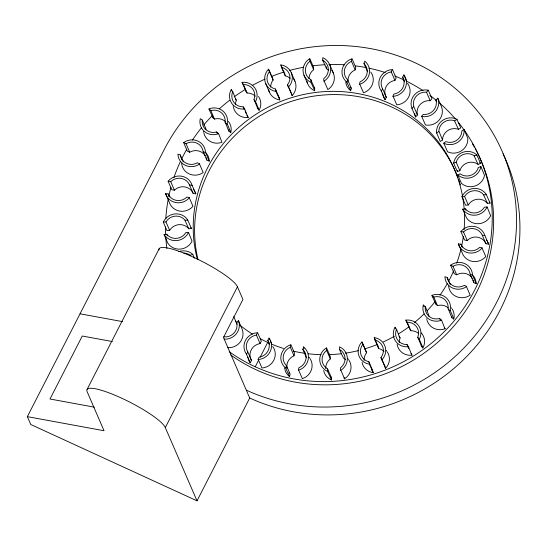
<?xml version="1.0" encoding="UTF-8"?>
<svg xmlns="http://www.w3.org/2000/svg" width="547" height="547" viewBox="0 0 547 547"><rect width="100%" height="100%" fill="white"/><g stroke="black" fill="none" stroke-linecap="round" stroke-linejoin="round"><path stroke-width="0.82" d="M442.516 140.005L438.844 131.048A11.576 11.084 -23.4 0 1 454.413 120.682L458.536 129.345L460.779 127.848L456.82 119.198A13.907 13.319 -23.4 0 0 442.762 120.251A13.907 13.319 -23.4 0 0 436.554 132.689L440.267 141.502L442.516 140.005L442.523 139.547A11.576 11.084 -23.4 0 1 458.092 129.181L458.536 129.345M218.609 133.666L218.301 133.789A13.907 13.319 -23.4 0 1 204.503 131.567A13.907 13.319 -23.4 0 1 200.25 118.685L202.335 120.053L202.274 120.511A11.576 11.084 -23.4 0 0 216.147 132.121L216.605 131.991L218.609 133.666L221.979 142.288A13.907 13.319 -23.4 0 1 203.887 133.037M230.772 132.695L228.769 131.02L225.152 122.063A11.576 11.084 -23.4 0 0 211.279 110.46L210.821 110.583L209.125 108.785A13.907 13.319 -23.4 0 1 222.923 111.014A13.907 13.319 -23.4 0 1 227.176 123.889L230.855 132.388A13.907 13.319 -23.4 0 0 228.366 121.304M228.769 131.02L228.831 130.562A11.576 11.084 -23.4 0 0 228.885 129.865M441.586 320.173L441.279 320.296A13.907 13.319 -23.4 0 1 427.481 318.074A13.907 13.319 -23.4 0 1 423.228 305.192L425.306 306.559L425.245 307.017A11.576 11.084 -23.4 0 0 439.118 318.621L439.583 318.498L441.586 320.173L444.957 328.795A13.907 13.319 -23.4 0 1 427.07 320.351M453.75 319.202L451.747 317.527L448.13 308.57A11.576 11.084 -23.4 0 0 434.256 296.959L433.798 297.089L432.096 295.291A13.907 13.319 -23.4 0 1 445.901 297.513A13.907 13.319 -23.4 0 1 450.154 310.395L453.832 318.894A13.907 13.319 -23.4 0 0 452.307 309.178M451.747 317.527L451.808 317.069M453.634 163.109L453.682 162.794A13.907 13.319 -23.4 0 1 462.947 152.237A13.907 13.319 -23.4 0 1 476.69 154.746L480.594 163.457L478.044 164.353L477.668 164.079A11.576 11.084 -23.4 0 0 459.993 170.267L459.863 170.712L457.313 171.608L453.634 163.109L456.184 162.213L456.314 161.768A11.576 11.084 -23.4 0 1 473.989 155.58L478.044 164.353M457.313 171.608L457.36 171.293A13.907 13.319 -23.4 0 1 457.545 170.466M480.895 166.568L480.847 166.883A13.907 13.319 -23.4 0 1 471.582 177.44A13.907 13.319 -23.4 0 1 457.839 174.931L460.157 173.823L460.533 174.096A11.576 11.084 -23.4 0 0 478.215 167.908L478.345 167.464L480.895 166.568L484.526 175.382A13.907 13.319 -23.4 0 1 475.261 185.939A13.907 13.319 -23.4 0 1 461.518 183.436L457.607 174.719M285.89 368.138L286.437 365.574L286.108 365.252A11.576 11.084 -23.4 0 1 289.91 347.461L290.348 347.277L290.587 344.801A13.907 13.319 -23.4 0 0 281.096 355.174A13.907 13.319 -23.4 0 0 285.637 367.953L289.568 376.644L290.115 374.073L286.437 365.574M347.037 82.235L347.584 79.664L347.256 79.342A11.576 11.084 -23.4 0 1 351.058 61.558L351.502 61.367L351.735 58.891A13.907 13.319 -23.4 0 0 342.251 69.264A13.907 13.319 -23.4 0 0 346.784 82.043L350.716 90.734L351.263 88.163L347.584 79.664M286.813 366.859A11.576 11.084 -23.4 0 1 293.589 355.967L294.026 355.776L294.58 353.205L290.901 344.706M347.967 80.949A11.576 11.084 -23.4 0 1 354.736 70.057L355.181 69.866L355.728 67.302L352.049 58.796M298.354 370.285L298.901 367.714L299.339 367.522A11.576 11.084 -23.4 0 0 303.147 349.738L302.812 349.417L303.619 347.037A13.907 13.319 -23.4 0 1 308.152 359.817A13.907 13.319 -23.4 0 1 298.669 370.189L302.347 378.688A13.907 13.319 -23.4 0 0 310.101 358.647M359.502 84.375L360.049 81.804L360.494 81.619A11.576 11.084 -23.4 0 0 364.295 63.828L363.967 63.507L364.767 61.127A13.907 13.319 -23.4 0 1 369.3 73.907A13.907 13.319 -23.4 0 1 359.817 84.279L363.495 92.778A13.907 13.319 -23.4 0 0 370.77 72.047M244.694 108.962L244.372 109.01A13.907 13.319 -23.4 0 1 231.743 103.376A13.907 13.319 -23.4 0 1 231.107 89.763L232.742 91.616L232.557 92.046A11.576 11.084 -23.4 0 0 242.745 106.836L243.224 106.829L244.694 108.962L248.051 117.509A13.907 13.319 -23.4 0 1 233.453 107.294M232.742 91.616L236.236 100.545A11.576 11.084 -23.4 0 0 235.49 104.689M259.025 110.371L257.555 108.238L254.061 99.308A11.576 11.084 -23.4 0 0 243.873 84.518L243.394 84.525L242.246 82.344A13.907 13.319 -23.4 0 1 254.868 87.978A13.907 13.319 -23.4 0 1 255.511 101.592L259.189 110.091A13.907 13.319 -23.4 0 0 258.546 96.477M257.555 108.238L257.74 107.807M408.479 346.695L408.151 346.736A13.907 13.319 -23.4 0 1 395.529 341.102A13.907 13.319 -23.4 0 1 394.893 327.489L396.527 329.342L396.343 329.773A11.576 11.084 -23.4 0 0 406.53 344.562L407.009 344.555L408.479 346.695L411.829 355.235A13.907 13.319 -23.4 0 1 397.088 344.193M396.527 329.342L400.021 338.272A11.576 11.084 -23.4 0 0 399.269 342.415M422.81 348.097L421.34 345.964L417.846 337.034A11.576 11.084 -23.4 0 0 407.652 322.245L407.18 322.251L406.031 320.07A13.907 13.319 -23.4 0 1 418.653 325.704A13.907 13.319 -23.4 0 1 419.296 339.318L422.975 347.817A13.907 13.319 -23.4 0 0 421.293 332.891M421.34 345.964L421.525 345.533M163.293 222.137L163.423 221.843A13.907 13.319 -23.4 0 1 175.115 213.891A13.907 13.319 -23.4 0 1 187.607 219.785L191.45 228.557L188.77 228.783L188.476 228.427A11.576 11.084 -23.4 0 0 169.898 230.007L169.652 230.41L166.972 230.643L163.293 222.137L165.973 221.911L166.22 221.508A11.576 11.084 -23.4 0 1 184.797 219.928L188.77 228.783M188.483 232.366L188.353 232.66A13.907 13.319 -23.4 0 1 176.66 240.612A13.907 13.319 -23.4 0 1 164.168 234.718L166.685 234.219L166.979 234.581A11.576 11.084 -23.4 0 0 185.556 232.995L185.802 232.591L188.483 232.366L192.031 241.159A13.907 13.319 -23.4 0 1 180.339 249.111A13.907 13.319 -23.4 0 1 167.847 243.217L164.004 234.451M461.921 196.715L462.051 196.421A13.907 13.319 -23.4 0 1 473.743 188.469A13.907 13.319 -23.4 0 1 486.235 194.363L490.071 203.128L487.391 203.361L487.103 202.999A11.576 11.084 -23.4 0 0 468.526 204.585L468.28 204.988L465.6 205.214L461.921 196.715L464.601 196.489L464.847 196.086A11.576 11.084 -23.4 0 1 483.425 194.5L487.391 203.361M487.11 206.944L486.974 207.238A13.907 13.319 -23.4 0 1 475.288 215.19A13.907 13.319 -23.4 0 1 462.796 209.296L465.312 208.797L465.6 209.152A11.576 11.084 -23.4 0 0 484.184 207.573L484.423 207.169L487.11 206.944L490.652 215.737A13.907 13.319 -23.4 0 1 478.967 223.689A13.907 13.319 -23.4 0 1 466.475 217.795L462.632 209.022M158.979 249.958A44.081 8.308 27.1 0 1 195.005 257.952A44.081 8.308 27.1 0 1 237.453 286.799L242.93 299.462L223.484 337.417L249.705 398.011L197.016 500.84L30.755 424.506L27.35 416.643L164.018 149.933A187.505 179.498 -23.4 0 1 414.25 62.385A187.505 179.498 -23.4 0 1 496.532 302.6A187.505 179.498 -23.4 0 1 246.3 390.148M87.158 389.273L159.293 248.495M197.016 500.84L165.31 427.583L237.453 286.799M246.574 354.292L247.784 351.926L247.552 351.53A11.576 11.084 -23.4 0 1 255.941 335.161L256.413 335.085L257.295 332.733A13.907 13.319 -23.4 0 0 245.446 340.453A13.907 13.319 -23.4 0 0 246.376 354.039L250.252 362.791L251.463 360.432L247.784 351.926M381.409 91.137L382.627 88.778L382.394 88.382A11.576 11.084 -23.4 0 1 390.784 72.006L391.255 71.937L392.137 69.585A13.907 13.319 -23.4 0 0 380.288 77.305A13.907 13.319 -23.4 0 0 381.218 90.891L385.088 99.643L386.298 97.277L382.627 88.778M251.463 360.432L251.23 360.035A11.576 11.084 -23.4 0 1 259.62 343.66L260.092 343.584L261.302 341.225L257.623 332.72M386.298 97.277L386.073 96.881A11.576 11.084 -23.4 0 1 394.462 80.505L394.934 80.436L396.144 78.071L392.466 69.572M257.938 359.509L259.148 357.15L259.62 357.075A11.576 11.084 -23.4 0 0 268.009 340.699L267.777 340.302L269.179 338.19A13.907 13.319 -23.4 0 1 270.115 351.776A13.907 13.319 -23.4 0 1 258.266 359.495L261.938 368.001A13.907 13.319 -23.4 0 0 273.794 360.282A13.907 13.319 -23.4 0 0 272.857 346.689L272.666 346.442M392.78 96.361L393.99 93.995L394.462 93.92A11.576 11.084 -23.4 0 0 402.852 77.551L402.619 77.154L404.021 75.042A13.907 13.319 -23.4 0 1 404.958 88.628A13.907 13.319 -23.4 0 1 393.102 96.347L396.78 104.846A13.907 13.319 -23.4 0 0 408.636 97.127A13.907 13.319 -23.4 0 0 407.7 83.541L407.508 83.288M255.23 366.77L258.635 360.117M260.153 357.164L267.729 342.374M279.948 99.957L275.941 91.424A13.907 13.319 -23.4 0 1 265.357 82.761A13.907 13.319 -23.4 0 1 268.379 69.339L269.445 71.554L269.158 71.93A11.576 11.084 -23.4 0 0 274.97 88.901L275.428 89.011L279.107 97.51L279.62 99.923A13.907 13.319 -23.4 0 1 268.598 89.646M268.611 69.107L272.29 77.606L273.124 80.053L272.837 80.43A11.576 11.084 -23.4 0 0 270.662 87.062M288.365 87.226L287.524 84.778L287.811 84.402A11.576 11.084 -23.4 0 0 281.999 67.431L281.541 67.322L281.028 64.908A13.907 13.319 -23.4 0 1 291.613 73.571A13.907 13.319 -23.4 0 1 288.59 86.994L292.269 95.499A13.907 13.319 -23.4 0 0 293.315 78.406M373.375 372.705L369.375 364.172A13.907 13.319 -23.4 0 1 358.791 355.509A13.907 13.319 -23.4 0 1 361.806 342.087L362.88 344.302L362.586 344.678A11.576 11.084 -23.4 0 0 368.398 361.649L368.856 361.758L372.534 370.257L373.054 372.671A13.907 13.319 -23.4 0 1 362.032 362.394M362.039 341.854L365.717 350.353L366.558 352.801L366.264 353.177A11.576 11.084 -23.4 0 0 364.117 360.507M381.792 359.974L380.951 357.526L381.245 357.15A11.576 11.084 -23.4 0 0 375.433 340.179L374.975 340.07L374.456 337.656A13.907 13.319 -23.4 0 1 385.04 346.319A13.907 13.319 -23.4 0 1 382.025 359.741L385.703 368.247A13.907 13.319 -23.4 0 0 387.235 351.83M384.924 365.656L384.63 366.025L385.471 368.473M168.114 181.248L168.319 180.995A13.907 13.319 -23.4 0 1 181.638 176.189A13.907 13.319 -23.4 0 1 192.024 185.071L195.792 193.87L193.166 193.419L189.303 184.496A11.576 11.084 -23.4 0 0 171.088 181.372L170.746 181.7L168.114 181.248L171.792 189.747L174.425 190.199L174.766 189.871A11.576 11.084 -23.4 0 1 192.982 193.002L193.166 193.419M165.515 193.419L169.276 202.226A13.907 13.319 -23.4 0 0 179.669 211.108A13.907 13.319 -23.4 0 0 192.982 206.294L189.303 197.795A13.907 13.319 -23.4 0 1 175.99 202.609A13.907 13.319 -23.4 0 1 165.597 193.727L168.141 193.87L169.481 196.961M460.889 231.538L461.094 231.285A13.907 13.319 -23.4 0 1 474.413 226.472A13.907 13.319 -23.4 0 1 484.799 235.354L488.567 244.16L485.941 243.709L482.078 234.786A11.576 11.084 -23.4 0 0 463.863 231.654L463.521 231.99L460.889 231.538L464.567 240.037L467.2 240.489L467.541 240.16A11.576 11.084 -23.4 0 1 485.757 243.285L485.941 243.709M458.29 243.709L462.051 252.509A13.907 13.319 -23.4 0 0 472.444 261.391A13.907 13.319 -23.4 0 0 485.757 256.584L482.078 248.085A13.907 13.319 -23.4 0 1 468.765 252.892A13.907 13.319 -23.4 0 1 458.372 244.01L460.916 244.16L462.256 247.251M411.959 108.456L413.744 106.46L413.635 106.015A11.576 11.084 -23.4 0 1 426.038 92.176L426.51 92.217L428.294 90.221L431.973 98.727L430.188 100.723L429.716 100.675A11.576 11.084 -23.4 0 0 417.313 114.514L417.423 114.959L415.638 116.955L411.836 108.162A13.907 13.319 -23.4 0 1 414.571 94.693A13.907 13.319 -23.4 0 1 427.98 90.152L428.294 90.221M227.812 347.653A13.907 13.319 -23.4 0 0 242.239 329.417L238.444 320.624L236.653 322.621L236.769 323.065A11.576 11.084 -23.4 0 1 224.366 336.904L223.894 336.863M421.45 116.395L423.241 114.398L423.713 114.446A11.576 11.084 -23.4 0 0 436.116 100.607L436 100.163L437.791 98.166L441.586 106.952A13.907 13.319 -23.4 0 1 438.851 120.429A13.907 13.319 -23.4 0 1 425.443 124.969L421.764 116.47A13.907 13.319 -23.4 0 0 435.173 111.93A13.907 13.319 -23.4 0 0 437.908 98.453L437.791 98.166M314.853 90.843L310.874 82.221A13.907 13.319 -23.4 0 1 303.052 71.124A13.907 13.319 -23.4 0 1 309.52 58.809L309.958 61.237L309.575 61.531A11.576 11.084 -23.4 0 0 310.614 79.52L314.703 88.245L314.552 90.72A13.907 13.319 -23.4 0 1 306.935 81.291M309.807 58.638L313.486 67.137L313.629 69.736L313.253 70.03A11.576 11.084 -23.4 0 0 309.021 78.727M331.564 380.021L327.585 371.406A13.907 13.319 -23.4 0 1 319.756 360.309A13.907 13.319 -23.4 0 1 326.231 347.988L326.662 350.415L326.285 350.709A11.576 11.084 -23.4 0 0 327.325 368.705L331.414 377.43L331.263 379.905A13.907 13.319 -23.4 0 1 323.646 370.469M326.511 347.824L330.19 356.323L330.34 358.921L329.964 359.208A11.576 11.084 -23.4 0 0 325.752 368.61M183.642 142.63L183.908 142.432A13.907 13.319 -23.4 0 1 197.946 141.099A13.907 13.319 -23.4 0 1 205.522 152.36L209.207 161.174L206.807 160.073L203.067 151.122A11.576 11.084 -23.4 0 0 186.459 143.492L186.042 143.731L183.642 142.63L187.32 151.129L189.72 152.23L190.137 151.991A11.576 11.084 -23.4 0 1 205.269 155.738M181.638 163.485A13.907 13.319 -23.4 0 0 203.197 172.572L199.525 164.073A13.907 13.319 -23.4 0 1 185.488 165.413A13.907 13.319 -23.4 0 1 177.905 154.151L180.298 154.931L183.307 161.885M450.619 265.199L450.878 265.008A13.907 13.319 -23.4 0 1 464.916 263.668A13.907 13.319 -23.4 0 1 472.499 274.929L476.177 283.749L473.777 282.649L470.037 273.691A11.576 11.084 -23.4 0 0 453.429 266.068L453.012 266.3L450.619 265.199L454.297 273.705L456.69 274.799L457.107 274.567A11.576 11.084 -23.4 0 1 472.246 278.307M448.615 286.06A13.907 13.319 -23.4 0 0 470.174 295.148L466.495 286.649A13.907 13.319 -23.4 0 1 452.458 287.982A13.907 13.319 -23.4 0 1 444.875 276.72L447.275 277.507L450.284 284.461M436.588 133.003L438.838 131.506M454.858 120.846L457.101 119.349M443.562 143.123L445.812 141.625L446.249 141.789A11.576 11.084 -23.4 0 0 461.818 131.424L461.825 130.965L464.075 129.468L467.788 138.282A13.907 13.319 -23.4 0 1 461.579 150.719A13.907 13.319 -23.4 0 1 447.521 151.772L443.843 143.273A13.907 13.319 -23.4 0 0 457.901 142.22A13.907 13.319 -23.4 0 0 464.109 129.783L464.075 129.468M331.762 70.296A13.907 13.319 -23.4 0 1 327.844 89.592L324.166 81.093A13.907 13.319 -23.4 0 0 330.641 68.772A13.907 13.319 -23.4 0 0 322.819 57.674L322.668 60.156L326.75 68.881A11.576 11.084 -23.4 0 1 328.453 70.125M348.952 360.165A13.907 13.319 -23.4 0 1 344.555 378.77L340.877 370.271A13.907 13.319 -23.4 0 0 347.352 357.957A13.907 13.319 -23.4 0 0 339.523 346.86L339.379 349.335L343.461 358.059A11.576 11.084 -23.4 0 1 345.67 359.789M208.817 108.908L212.804 117.284M431.795 295.414L435.774 303.79M194.465 258.225L192.79 254.362L190.24 255.258L189.864 254.984A11.576 11.084 -23.4 0 0 183.819 253.083M474.365 155.854L476.916 154.958M212.496 117.407L214.499 119.082L214.957 118.959A11.576 11.084 -23.4 0 1 225.583 121.701M435.474 303.913L437.477 305.588L437.935 305.465A11.576 11.084 -23.4 0 1 448.034 307.735M241.924 82.392L245.924 90.843M405.71 320.118L409.71 328.569M185.091 220.284L187.771 220.058M483.712 194.862L486.392 194.629M245.603 90.891L247.073 93.024L247.545 93.017A11.576 11.084 -23.4 0 1 255.258 96.169M409.388 328.617L410.859 330.75L411.33 330.744A11.576 11.084 -23.4 0 1 418.523 333.424M284.707 73.414L285.219 75.821L285.678 75.937A11.576 11.084 -23.4 0 1 290.006 78.262M374.134 337.622L378.134 346.162M189.488 184.92L192.113 185.371M482.263 235.21L484.888 235.661M189.508 197.542L186.883 197.091L186.541 197.426A11.576 11.084 -23.4 0 1 168.326 194.294L168.141 193.87M482.283 247.832L479.657 247.381L479.316 247.709A11.576 11.084 -23.4 0 1 461.1 244.584L460.916 244.16M80.04 313.814L122.549 321.622M112.354 341.54L82.276 336.015L49.996 399.009L94.275 407.146M27.35 416.643L104.033 430.728L87.137 391.693A44.081 8.308 27.1 0 1 121.16 397.942A44.081 8.308 27.1 0 1 165.31 427.583M278.649 97.4L279.107 97.51M374.975 340.07L378.654 348.569L379.112 348.685A11.576 11.084 -23.4 0 1 383.953 351.489M372.534 370.257L372.076 370.148A11.576 11.084 -23.4 0 1 371.399 369.929M203.128 151.574L205.528 152.675M470.099 274.15L472.499 275.25M199.785 163.881L197.385 162.78L196.975 163.013A11.576 11.084 -23.4 0 1 180.36 155.389L180.298 154.931M466.755 286.45L464.362 285.349L463.945 285.589A11.576 11.084 -23.4 0 1 447.337 277.958L447.275 277.507M322.668 60.156L323.079 60.382A11.576 11.084 -23.4 0 1 324.118 78.371L323.735 78.665L323.886 81.257M314.293 88.019L314.703 88.245M339.379 349.335L339.783 349.56A11.576 11.084 -23.4 0 1 340.822 367.55L340.446 367.844L340.596 370.442M350.716 90.734L350.463 90.542A13.907 13.319 -23.4 0 1 345.718 81.961M289.568 376.644L289.315 376.452A13.907 13.319 -23.4 0 1 284.864 369.519M225.09 122.521L227.094 124.196M448.068 309.028L450.072 310.703M444.26 327.831L445.265 328.672M480.594 163.457L480.369 163.245A13.907 13.319 -23.4 0 0 479.712 162.712M192.79 254.362L192.565 254.15A13.907 13.319 -23.4 0 0 178.821 251.641M351.263 88.163L350.935 87.841A11.576 11.084 -23.4 0 1 350.463 87.322M385.088 99.643L384.897 99.39A13.907 13.319 -23.4 0 1 382.544 93.195M250.252 362.791L250.054 362.545A13.907 13.319 -23.4 0 1 248.201 358.811M253.876 99.739L255.346 101.872M417.662 337.465L419.132 339.598M235.313 98.515L236.42 100.115M246.902 115.335L248.372 117.468M399.098 336.241L400.199 337.841M411.05 353.594L412.158 355.194M490.071 203.128L489.907 202.862A13.907 13.319 -23.4 0 0 489.428 202.178M191.45 228.557L191.286 228.284A13.907 13.319 -23.4 0 0 190.8 227.6M436 100.163L436.67 101.708M426.51 92.217L430.188 100.723M456.184 162.213L459.863 170.712M464.601 196.489L468.28 204.988M465.312 208.797L465.982 210.342M403.83 74.789L406.503 80.97M402.619 77.154L404.623 81.79M413.744 106.46L417.423 114.959M463.521 231.99L467.2 240.489M391.255 71.937L394.934 80.436M453.012 266.3L456.69 274.799M363.967 63.507L367.31 71.233M351.502 61.367L355.181 69.866M433.798 297.089L437.477 305.588M439.583 318.498L440.253 320.043M329.732 64.703L333.41 73.202M425.306 306.559L428.923 315.516A11.576 11.084 -23.4 0 0 428.875 316.221M423.31 304.884L423.98 306.429M309.958 61.237L313.629 69.736M303.961 75.192L307.64 83.698M407.18 322.251L410.859 330.75M291.319 72.792L294.99 81.291M407.009 344.555L408.677 348.418M395.057 327.209L395.72 328.754M280.707 64.874L284.05 72.601M281.541 67.322L285.219 75.821M287.524 84.778L291.202 93.277M269.445 71.554L273.124 80.053M265.657 83.541L269.336 92.04M380.951 357.526L384.295 365.252M362.88 344.302L366.558 352.801M243.394 84.525L247.073 93.024M243.224 106.829L244.564 109.92M245.227 111.465L246.232 113.79M231.272 89.482L231.942 91.028M326.662 350.415L330.34 358.921M210.821 110.583L214.499 119.082M216.605 131.991L217.275 133.536M303.366 346.846L304.029 348.391M302.812 349.417L306.491 357.916M202.335 120.053L205.945 129.017A11.576 11.084 -23.4 0 0 205.898 129.714M290.348 347.277L294.026 355.776M186.042 143.731L189.72 152.23M268.987 337.943L269.657 339.489M270.327 341.034L271.333 343.352M267.777 340.302L269.452 344.166M256.413 335.085L260.092 343.584M233.713 316.563L237.07 324.316M170.746 181.7L174.425 190.199M165.973 221.911L169.652 230.41M166.685 234.219L167.355 235.771M415.638 116.955L415.515 116.668A13.907 13.319 -23.4 0 1 415.043 115.061M238.444 320.624L238.56 320.918A13.907 13.319 -23.4 0 1 224.133 339.147M291.414 93.893L292.043 95.725M377.813 346.121L378.654 348.569M275.428 89.011L276.269 91.458M368.856 361.758L369.697 364.206M488.567 244.16L488.478 243.859A13.907 13.319 -23.4 0 0 486.584 240.147M195.792 193.87L195.703 193.57A13.907 13.319 -23.4 0 0 193.289 189.2M473.777 282.649L473.716 282.19A11.576 11.084 -23.4 0 0 473.579 281.507M206.807 160.073L206.745 159.621A11.576 11.084 -23.4 0 0 206.609 158.938M326.231 66.707L326.347 68.655M344.2 377.642L344.275 378.941M311.024 79.746L311.175 82.344M327.735 368.924L327.885 371.522M476.177 283.749L476.177 283.435A13.907 13.319 -23.4 0 0 473.251 275.736M209.207 161.174L209.2 160.859A13.907 13.319 -23.4 0 0 207.265 154.521M247.982 358.005A13.907 13.319 -23.4 0 1 247.818 357.177M414.886 114.234A13.907 13.319 -23.4 0 1 414.783 113.407M233.302 106.467A13.907 13.319 -23.4 0 1 233.207 105.633M203.73 132.217A13.907 13.319 -23.4 0 1 203.628 131.383M206.198 157.604A11.576 11.084 -23.4 0 1 206.424 158.261M205.727 152.538A13.907 13.319 -23.4 0 1 206.793 153.83M289.315 373.232A11.576 11.084 -23.4 0 1 288.884 372.685M286.97 368.247A11.576 11.084 -23.4 0 1 286.867 367.55M284.686 368.699A13.907 13.319 -23.4 0 1 284.57 367.864M309.103 357.3A13.907 13.319 -23.4 0 1 309.623 357.957M426.858 319.544A13.907 13.319 -23.4 0 1 426.701 318.716M451.343 307.811A13.907 13.319 -23.4 0 1 451.849 308.481M386.209 350.504A13.907 13.319 -23.4 0 1 386.743 351.153M473.176 280.173A11.576 11.084 -23.4 0 1 473.401 280.837M331.003 377.204A11.576 11.084 -23.4 0 1 330.409 376.821M347.94 358.825A13.907 13.319 -23.4 0 1 348.466 359.482M458.571 179.498A136.572 130.747 -23.4 0 1 460.383 184.961M198.007 259.64A136.572 130.747 -23.4 0 1 291.831 101.229A136.572 130.747 -23.4 0 1 457.716 177.187M476.341 150.787A164.449 157.433 -23.4 0 1 434.195 345.342A164.449 157.433 -23.4 0 1 230.602 354.907M472.314 143.594A164.449 157.433 -23.4 0 1 474.379 147.164M475.179 148.606A164.449 157.433 -23.4 0 1 475.958 150.063M197.412 259.606A136.572 130.747 -23.4 0 1 300.351 95.246A136.572 130.747 -23.4 0 1 462.495 196.113M462.783 197.734A136.572 130.747 -23.4 0 1 464.184 209.18M464.348 211.655A136.572 130.747 -23.4 0 1 464.075 229.836M463.336 236.434A136.572 130.747 -23.4 0 1 461.593 246.266M460.847 249.514A136.572 130.747 -23.4 0 1 456.738 263.114M453.634 270.915A136.572 130.747 -23.4 0 1 448.465 281.507M447.241 283.722A136.572 130.747 -23.4 0 1 439.986 295.141M434.879 301.917A136.572 130.747 -23.4 0 1 427.029 310.874M424.041 313.916A136.572 130.747 -23.4 0 1 414.332 322.627M408.807 326.921A136.572 130.747 -23.4 0 1 398.469 333.875M394.435 336.248A136.572 130.747 -23.4 0 1 383.324 341.909M376.862 344.665A136.572 130.747 -23.4 0 1 364.336 348.986M358.319 350.613A136.572 130.747 -23.4 0 1 345.342 353.177M341.41 353.704A136.572 130.747 -23.4 0 1 328.638 354.661M320.973 354.675A136.572 130.747 -23.4 0 1 308.262 353.765M304.898 353.321A136.572 130.747 -23.4 0 1 293.26 351.14M283.503 348.473A136.572 130.747 -23.4 0 1 271.668 344.145M269.363 343.147A136.572 130.747 -23.4 0 1 260.345 338.743M252.427 334.128A136.572 130.747 -23.4 0 1 239.62 324.911M237.083 322.785A136.572 130.747 -23.4 0 1 235.217 321.144M458.653 122.774A164.449 157.433 -23.4 0 1 444.198 331.735A164.449 157.433 -23.4 0 1 229.207 351.68M166.876 248.461A164.449 157.433 -23.4 0 1 165.816 237.754M165.645 234.444A164.449 157.433 -23.4 0 1 165.515 226.984M165.803 218.684A164.449 157.433 -23.4 0 1 168.148 199.669M168.791 196.394A164.449 157.433 -23.4 0 1 170.931 187.436M173.864 177.809A164.449 157.433 -23.4 0 1 180.455 161.406M181.549 159.115A164.449 157.433 -23.4 0 1 186.691 149.393M192.489 140.011A164.449 157.433 -23.4 0 1 201.556 127.67M203.73 125.037A164.449 157.433 -23.4 0 1 212.496 115.417M219.333 108.853A164.449 157.433 -23.4 0 1 229.651 100.21M234.095 96.887A164.449 157.433 -23.4 0 1 245.336 89.428M252.215 85.462A164.449 157.433 -23.4 0 1 265.042 79.13M271.64 76.375A164.449 157.433 -23.4 0 1 284.392 71.924M289.732 70.385A164.449 157.433 -23.4 0 1 303.66 67.24M312.275 65.893A164.449 157.433 -23.4 0 1 324.877 64.731M328.829 64.56A164.449 157.433 -23.4 0 1 344.528 64.806M355.55 65.866A164.449 157.433 -23.4 0 1 365.622 67.486M368.945 68.163A164.449 157.433 -23.4 0 1 385.279 72.566M394.797 75.999A164.449 157.433 -23.4 0 1 404.055 80.019M407.071 81.482A164.449 157.433 -23.4 0 1 423.043 90.631M429.901 95.376A164.449 157.433 -23.4 0 1 436.479 100.47M439.658 103.151A164.449 157.433 -23.4 0 1 455.473 118.966M503.103 153.83A187.505 179.498 -23.4 0 1 462.776 360.398A187.505 179.498 -23.4 0 1 249.705 398.011"/></g></svg>
